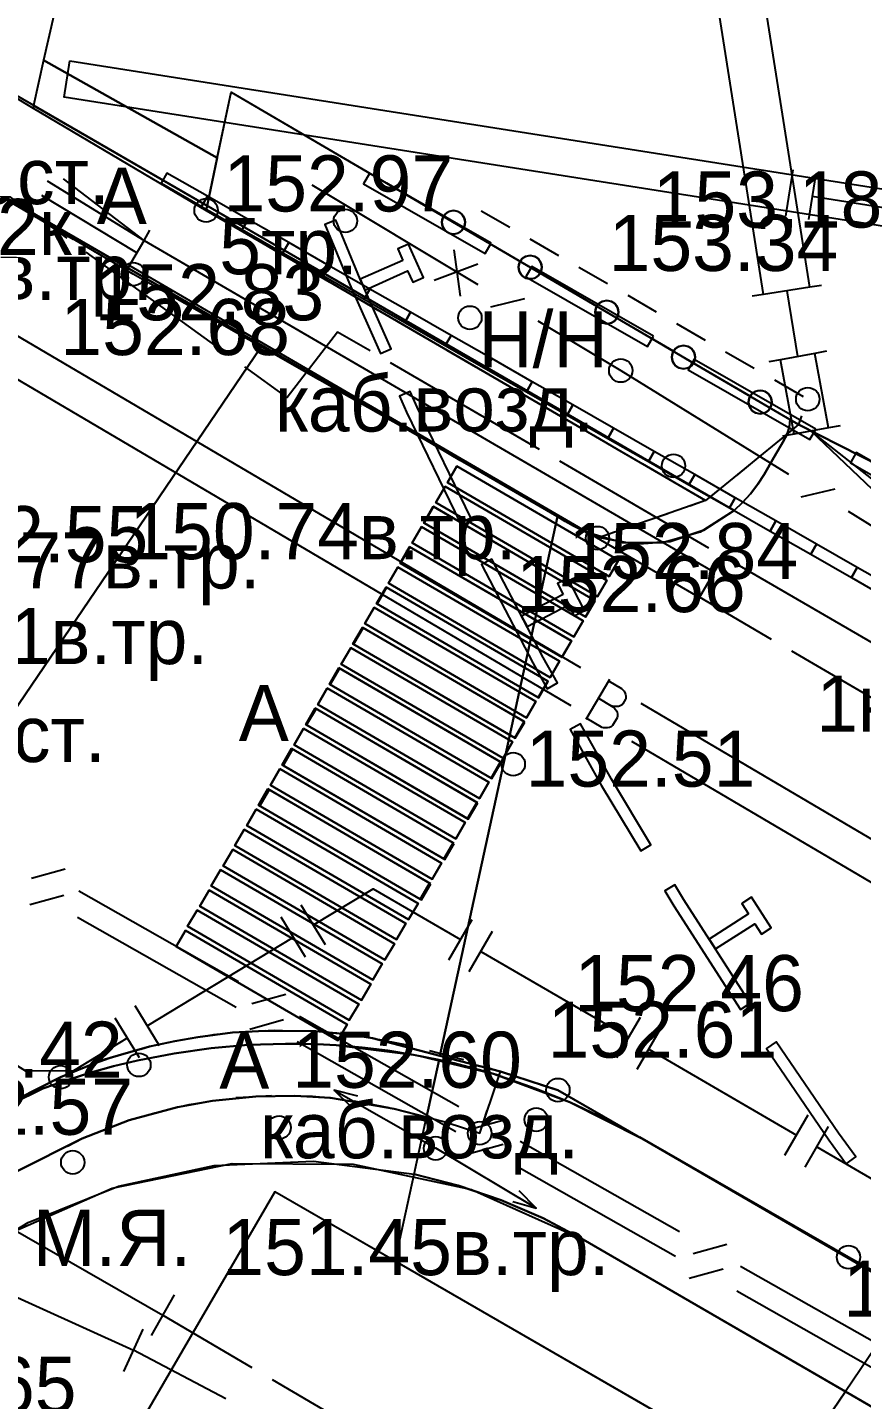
# Model space of a CAD drawing. Header units: metres. Extents: x -2743 to 126, y 13412 to 13916.
# Drawn here: x -1993.37 to -1975.53, y 13694.42 to 13723.76 of the extents above; entities that cross this region are included whole.
import ezdxf

# ---------------------------------------------------------------- set-up
doc = ezdxf.new("R2010")
doc.units = ezdxf.units.M
for name, color, linetype in [('link-улица Берзарина_Граница работ$0$ГП_Граница проектирования', 7, 'Continuous'), ('link-улица Берзарина_Покрытия — Новые$0$ДВ_ПП_Газон_Р', 7, 'Continuous'), ('link-улица Берзарина_Покрытия — Новые$0$ДВ_ПП_Газон_У за счет АБ_ПЧ', 7, 'Continuous'), ('link-улица Берзарина_Покрытия — Новые$0$ДВ_ПП_Ремонт плитки_1', 7, 'Continuous'), ('link-улица Берзарина_Покрытия — Новые$0$ДВ_ПП_Тип2_Р_покрытия_ПЧ_Местные', 7, 'Continuous'), ('link-улица Берзарина_Покрытия — Новые$0$ДВ_ПП_Тип4_У_ПЧ за счет АБ_ТР', 7, 'Continuous'), ('link-улица Берзарина_Покрытия — Новые$0$ДВ_ПП_Тип5_Р ТР', 7, 'Continuous'), ('link-улица Берзарина_Покрытия — Новые$0$ДВ_ПП_Тип6_У_ТР_3м за счет АБ_ПЧ', 7, 'Continuous'), ('link-улица Берзарина_Покрытия — Новые$0$ДВ_ПП_Тип6_У_ТР_3м за счет Газона', 7, 'Continuous'), ('link-улица Берзарина_Покрытия — Новые$0$ДВ_ПП_Тип6_У_ТР_3м за счет ПЛ_ТР', 7, 'Continuous'), ('link_улица Берзарина_борта$0$ДВ_ГП_П_Борт_БР100.30.15', 7, 'Continuous'), ('link_улица Берзарина_борта$0$ДВ_ГП_П_Борт_Пониженный_бетонный', 7, 'Continuous'), ('link_улица Берзарина_борта$0$разметка', 7, 'Continuous'), ('output[1-12]_3_ДЖКХ-24_03233kl$0$Красные линии', 7, 'Continuous'), ('output[1-12]_3_ДЖКХ-24_03233tp$0$Вышки', 7, 'Continuous'), ('output[1-12]_3_ДЖКХ-24_03233tp$0$Горизонтали', 7, 'Continuous'), ('output[1-12]_3_ДЖКХ-24_03233tp$0$Граница улицы', 7, 'Continuous'), ('output[1-12]_3_ДЖКХ-24_03233tp$0$Здания', 7, 'Continuous'), ('output[1-12]_3_ДЖКХ-24_03233tp$0$Колодцы', 7, 'Continuous'), ('output[1-12]_3_ДЖКХ-24_03233tp$0$Леса и газоны', 7, 'Continuous'), ('output[1-12]_3_ДЖКХ-24_03233tp$0$ЛЭП', 7, 'Continuous'), ('output[1-12]_3_ДЖКХ-24_03233tp$0$Ограды', 7, 'Continuous'), ('output[1-12]_3_ДЖКХ-24_03233tp$0$Отдельно стоящее дерево', 7, 'Continuous'), ('output[1-12]_3_ДЖКХ-24_03233tp$0$Светофоры', 7, 'Continuous'), ('output[1-12]_3_ДЖКХ-24_03233up$0$Водопровод', 7, 'Continuous'), ('output[1-12]_3_ДЖКХ-24_03233up$0$Газопровод', 7, 'Continuous'), ('output[1-12]_3_ДЖКХ-24_03233up$0$Кабель связи', 7, 'Continuous'), ('output[1-12]_3_ДЖКХ-24_03233up$0$Кабель электрический', 7, 'Continuous')]:
    doc.layers.add(name, color=color, linetype=linetype)

msp = doc.modelspace()

# ---------------------------------------------------------------- linework, layer by layer
at = {"layer": 'Defpoints'}
msp.add_lwpolyline([(-1989.311, 13720.972), (-1989.528, 13719.947)], dxfattribs=at)
at = {"layer": 'link-улица Берзарина_Граница работ$0$ГП_Граница проектирования'}
for points in [[(-2019.498, 13739.951), (-1992.683, 13724.563), (-1993.025, 13723.061), (-1989.311, 13720.972), (-1989.011, 13722.383), (-1976.881, 13715.27), (-1973.36, 13713.48), (-1970.524, 13711.775), (-1964.403, 13707.609), (-1961.177, 13705.413), (-1954.441, 13701.473), (-1945.987, 13696.555), (-1937.518, 13691.64), (-1925.652, 13684.776), (-1910.389, 13675.967)], [(-1884.084, 13633.61), (-1896.781, 13639.677), (-1906.314, 13643.487), (-1921.402, 13649.466), (-1933.159, 13654.092), (-1928.779, 13664.629), (-1988.079, 13698.859), (-1995.299, 13686.451), (-2001.646, 13689.693), (-2002.701, 13690.383), (-2013.582, 13696.083)]]:
    msp.add_lwpolyline(points, dxfattribs=at)
at = {"layer": 'link-улица Берзарина_Покрытия — Новые$0$ДВ_ПП_Газон_Р'}
for points in [[(-1977.084, 13715.219), (-1977.104, 13715.141), (-1977.13, 13715.066), (-1978.767, 13713.725), (-1980.659, 13714.819), (-1981.589, 13715.357), (-1987.226, 13718.616), (-1988.903, 13719.586), (-1989.528, 13719.947), (-1989.033, 13722.281), (-1989.011, 13722.383), (-1985.906, 13720.562), (-1981.073, 13717.728), (-1979.054, 13716.544), (-1977.063, 13715.377), (-1977.07, 13715.297), (-1977.084, 13715.219)], [(-1995.299, 13686.451), (-2000.536, 13689.126), (-1999.131, 13692.209), (-1998.064, 13694.1), (-1996.718, 13695.743), (-1995.135, 13697.117), (-1993.356, 13698.202), (-1991.422, 13698.978), (-1989.373, 13699.423), (-1987.251, 13699.517), (-1985.097, 13699.24), (-1984.155, 13698.997), (-1983.236, 13698.68), (-1982.344, 13698.294), (-1981.484, 13697.839), (-1975.877, 13694.586), (-1977.227, 13692.595), (-1985.504, 13697.373), (-1988.079, 13698.859), (-1995.299, 13686.451)], [(-1939.468, 13670.799), (-1949.958, 13676.854), (-1977.227, 13692.595), (-1975.877, 13694.586), (-1948.449, 13678.674), (-1938.236, 13672.748), (-1939.468, 13670.799)]]:
    msp.add_lwpolyline(points, close=True, dxfattribs=at)
msp.add_lwpolyline([(-1985.504, 13697.373), (-1985.097, 13699.24)], dxfattribs=at)
at = {"layer": 'link-улица Берзарина_Покрытия — Новые$0$ДВ_ПП_Газон_У за счет АБ_ПЧ'}
msp.add_lwpolyline([(-1977.617, 13714.205), (-1977.406, 13714.567), (-1977.196, 13714.93), (-1977.178, 13714.963), (-1977.161, 13714.997), (-1977.145, 13715.031), (-1977.13, 13715.066), (-1978.767, 13713.725), (-1978.26, 13713.432), (-1978.075, 13713.604), (-1977.906, 13713.791), (-1977.752, 13713.992), (-1977.617, 13714.205)], close=True, dxfattribs=at)
at = {"layer": 'link-улица Берзарина_Покрытия — Новые$0$ДВ_ПП_Ремонт плитки_1'}
msp.add_lwpolyline([(-1993.025, 13723.061), (-1993.237, 13722.092), (-1989.528, 13719.947), (-1989.311, 13720.972), (-1993.025, 13723.061)], close=True, dxfattribs=at)
at = {"layer": 'link-улица Берзарина_Покрытия — Новые$0$ДВ_ПП_Тип2_Р_покрытия_ПЧ_Местные'}
for points in [[(-1988.37, 13716.932), (-1991.106, 13718.488), (-1999.352, 13723.318), (-2007.644, 13728.067), (-2014.63, 13732.152), (-2022.675, 13721.511), (-2018.091, 13719.957), (-2017.864, 13719.88), (-2015.667, 13718.879), (-2013.732, 13717.473), (-2012.114, 13715.712), (-2010.867, 13713.644), (-2010.06, 13711.368), (-2009.726, 13709), (-2009.868, 13706.612), (-2010.489, 13704.278), (-2011.018, 13702.877), (-2011.09, 13702.616), (-2012.031, 13700.052), (-2013.582, 13696.083), (-2005.423, 13691.809), (-1988.37, 13716.932)], [(-1982.037, 13713.301), (-1984.113, 13714.505), (-1984.609, 13714.793), (-1988.37, 13716.932), (-2005.423, 13691.809), (-2002.709, 13690.387), (-2001.407, 13693.245), (-2000.012, 13695.674), (-1998.208, 13697.786), (-1996.046, 13699.528), (-1993.577, 13700.851), (-1992.659, 13701.312), (-1991.772, 13701.677), (-1991.425, 13701.772), (-1990.759, 13701.965), (-1990.216, 13702.085), (-1989.723, 13702.167), (-1988.98, 13702.266), (-1988.285, 13702.304), (-1987.199, 13702.294), (-1986.486, 13702.223), (-1985.992, 13702.145), (-1984.547, 13701.769), (-1982.037, 13713.301)]]:
    msp.add_lwpolyline(points, close=True, dxfattribs=at)
msp.add_lwpolyline([(-1973.371, 13713.486), (-1976.881, 13715.27), (-1977.063, 13715.377), (-1977.084, 13715.219), (-1977.13, 13715.066), (-1977.145, 13715.031), (-1977.161, 13714.997), (-1977.178, 13714.963), (-1977.196, 13714.93), (-1977.406, 13714.567), (-1977.617, 13714.205), (-1977.752, 13713.992), (-1977.906, 13713.791), (-1978.075, 13713.604), (-1978.26, 13713.432), (-1978.905, 13713.01), (-1979.624, 13712.768), (-1980.38, 13712.715), (-1981.138, 13712.857), (-1981.321, 13712.923), (-1981.358, 13712.938), (-1981.395, 13712.953), (-1981.432, 13712.97), (-1981.469, 13712.986), (-1981.532, 13713.016), (-1981.595, 13713.048), (-1981.656, 13713.081), (-1981.717, 13713.115), (-1982.037, 13713.301), (-1984.547, 13701.769), (-1983.252, 13701.432), (-1982.025, 13701.036), (-1975.811, 13697.461), (-1974.442, 13696.702)], dxfattribs=at)
at = {"layer": 'link-улица Берзарина_Покрытия — Новые$0$ДВ_ПП_Тип4_У_ПЧ за счет АБ_ТР'}
msp.add_lwpolyline([(-1993.443, 13700.907), (-1993.308, 13700.961), (-1993.173, 13701.014), (-1993.037, 13701.066), (-1992.539, 13701.243), (-1992.036, 13701.403), (-1991.527, 13701.545), (-1991.014, 13701.669), (-1990.231, 13701.821), (-1989.441, 13701.932), (-1988.647, 13702), (-1987.85, 13702.026), (-1987.579, 13702.025), (-1987.308, 13702.02), (-1987.037, 13702.009), (-1986.766, 13701.994), (-1986.212, 13701.947), (-1985.66, 13701.879), (-1985.111, 13701.791), (-1984.566, 13701.683), (-1984.242, 13701.609), (-1983.92, 13701.528), (-1983.6, 13701.439), (-1983.282, 13701.344), (-1982.512, 13701.08), (-1981.758, 13700.775), (-1981.022, 13700.43), (-1980.306, 13700.045), (-1982.025, 13701.036), (-1983.252, 13701.432), (-1984.547, 13701.769), (-1985.992, 13702.145), (-1985.992, 13702.145), (-1986.486, 13702.223), (-1987.199, 13702.294), (-1988.285, 13702.304), (-1988.98, 13702.266), (-1989.723, 13702.167), (-1990.216, 13702.085), (-1990.759, 13701.965), (-1991.425, 13701.772), (-1991.772, 13701.677), (-1992.659, 13701.312), (-1993.577, 13700.851)], dxfattribs=at)
msp.add_lwpolyline([(-1965.206, 13691.517), (-1969.4, 13693.907), (-1974.442, 13696.702), (-1975.811, 13697.461), (-1980.276, 13700.028), (-1980.264, 13700.022), (-1980.253, 13700.015), (-1980.241, 13700.008), (-1980.229, 13700.001), (-1974.471, 13696.66), (-1963.848, 13690.497), (-1963.734, 13690.655), (-1965.206, 13691.517)], close=True, dxfattribs=at)
at = {"layer": 'link-улица Берзарина_Покрытия — Новые$0$ДВ_ПП_Тип5_Р ТР'}
for points in [[(-1981.138, 13712.857), (-1981.184, 13712.872), (-1981.23, 13712.888), (-1981.275, 13712.905), (-1981.321, 13712.923), (-1981.508, 13713.006), (-1981.691, 13713.097), (-1981.87, 13713.197), (-1982.044, 13713.305), (-1984.609, 13714.793), (-1984.938, 13714.983), (-1988.352, 13716.957), (-2014.627, 13732.15), (-2013.411, 13733.758), (-1995.949, 13723.66), (-1993.249, 13722.04), (-1989.548, 13719.851), (-1987.282, 13718.534), (-1981.615, 13715.24), (-1978.867, 13713.643), (-1981.138, 13712.857)], [(-1983.282, 13701.344), (-1983.6, 13701.439), (-1983.92, 13701.528), (-1984.242, 13701.609), (-1984.566, 13701.683), (-1984.833, 13700.456), (-1984.416, 13700.346), (-1983.698, 13700.114), (-1983.282, 13701.344)]]:
    msp.add_lwpolyline(points, close=True, dxfattribs=at)
msp.add_lwpolyline([(-1993.602, 13699.293), (-1992.195, 13700), (-1991.193, 13700.39), (-1990.16, 13700.672), (-1989.408, 13700.809), (-1988.486, 13700.899), (-1987.65, 13700.912), (-1986.887, 13700.871), (-1985.526, 13700.638), (-1984.833, 13700.456), (-1984.566, 13701.683), (-1984.566, 13701.683), (-1985.111, 13701.791), (-1985.66, 13701.879), (-1986.212, 13701.947), (-1986.766, 13701.994), (-1987.037, 13702.009), (-1987.308, 13702.02), (-1987.579, 13702.025), (-1987.85, 13702.026), (-1988.647, 13702), (-1989.441, 13701.932), (-1990.231, 13701.821), (-1991.014, 13701.669), (-1991.527, 13701.545), (-1992.036, 13701.403), (-1992.539, 13701.243), (-1993.037, 13701.066), (-1993.173, 13701.014), (-1993.308, 13700.961), (-1993.443, 13700.907)], dxfattribs=at)
at = {"layer": 'link-улица Берзарина_Покрытия — Новые$0$ДВ_ПП_Тип6_У_ТР_3м за счет АБ_ПЧ'}
msp.add_lwpolyline([(-1978.26, 13713.432), (-1978.767, 13713.725), (-1978.867, 13713.643), (-1981.138, 13712.857), (-1980.38, 13712.715), (-1979.624, 13712.768), (-1978.905, 13713.01), (-1978.26, 13713.432)], close=True, dxfattribs=at)
at = {"layer": 'link-улица Берзарина_Покрытия — Новые$0$ДВ_ПП_Тип6_У_ТР_3м за счет Газона'}
for points in [[(-1987.226, 13718.616), (-1989.528, 13719.947), (-1989.548, 13719.851), (-1987.282, 13718.534), (-1987.226, 13718.616)], [(-1978.867, 13713.643), (-1980.75, 13714.737), (-1981.615, 13715.24), (-1987.282, 13718.534), (-1987.226, 13718.616), (-1981.589, 13715.357), (-1980.659, 13714.819), (-1978.767, 13713.725), (-1978.867, 13713.643)], [(-1948.449, 13678.674), (-1975.877, 13694.586), (-1981.484, 13697.839), (-1982.344, 13698.294), (-1983.236, 13698.68), (-1984.155, 13698.997), (-1985.097, 13699.24), (-1984.833, 13700.456), (-1984.416, 13700.346), (-1983.698, 13700.114), (-1983.282, 13701.344), (-1982.491, 13701.072), (-1981.718, 13700.757), (-1980.963, 13700.4), (-1980.229, 13700.001), (-1974.471, 13696.66), (-1946.832, 13680.625), (-1948.449, 13678.674)]]:
    msp.add_lwpolyline(points, close=True, dxfattribs=at)
for points in [[(-1998.064, 13694.1), (-1996.718, 13695.743), (-1995.135, 13697.117), (-1993.356, 13698.202), (-1991.422, 13698.978), (-1989.373, 13699.423), (-1987.251, 13699.517), (-1985.097, 13699.24), (-1984.833, 13700.456), (-1984.833, 13700.456), (-1985.526, 13700.638), (-1986.887, 13700.871), (-1987.65, 13700.912), (-1988.486, 13700.899), (-1989.408, 13700.809), (-1990.16, 13700.672), (-1991.193, 13700.39), (-1992.195, 13700), (-1993.602, 13699.293), (-1994.661, 13698.696), (-1995.949, 13697.889), (-1997.638, 13695.873), (-1998.367, 13694.9), (-2000, 13692.637)], [(-1974.471, 13696.66), (-1975.877, 13694.586)]]:
    msp.add_lwpolyline(points, dxfattribs=at)
at = {"layer": 'link-улица Берзарина_Покрытия — Новые$0$ДВ_ПП_Тип6_У_ТР_3м за счет ПЛ_ТР'}
msp.add_lwpolyline([(-1989.528, 13719.947), (-1993.237, 13722.092), (-1993.249, 13722.04), (-1989.548, 13719.851), (-1989.528, 13719.947)], close=True, dxfattribs=at)
at = {"layer": 'link_улица Берзарина_борта$0$ДВ_ГП_П_Борт_БР100.30.15'}
for points in [[(-1984.113, 13714.505), (-1984.609, 13714.793), (-1984.938, 13714.983), (-2024.759, 13738.009), (-2033.586, 13743.112)], [(-1977.063, 13715.377), (-1977.076, 13715.26), (-1977.103, 13715.145), (-1977.143, 13715.035), (-1977.196, 13714.93), (-1977.406, 13714.567), (-1977.617, 13714.205), (-1977.752, 13713.992), (-1977.906, 13713.791), (-1978.075, 13713.604), (-1978.26, 13713.432)], [(-1986.766, 13701.994), (-1985.053, 13701.781), (-1983.382, 13701.375), (-1981.769, 13700.78), (-1980.229, 13700.001), (-1926.517, 13668.839), (-1923.055, 13666.831), (-1915.507, 13662.452), (-1894.466, 13647.696), (-1863.372, 13632.742)], [(-2002.783, 13690.224), (-2001.407, 13693.245), (-1999.927, 13695.794), (-1997.998, 13697.986), (-1995.681, 13699.763), (-1993.037, 13701.066), (-1992.539, 13701.243), (-1992.036, 13701.403), (-1991.527, 13701.545), (-1991.014, 13701.669)]]:
    msp.add_lwpolyline(points, dxfattribs=at)
at = {"layer": 'link_улица Берзарина_борта$0$ДВ_ГП_П_Борт_Пониженный_бетонный'}
for points in [[(-1978.26, 13713.432), (-1994.202, 13722.65), (-2023.758, 13739.74)], [(-1981.469, 13712.986), (-1981.532, 13713.016), (-1981.595, 13713.048), (-1981.656, 13713.081), (-1981.717, 13713.115), (-1984.113, 13714.505)], [(-1978.26, 13713.432), (-1978.987, 13712.971), (-1979.799, 13712.738), (-1980.644, 13712.741), (-1981.469, 13712.986)], [(-1991.014, 13701.669), (-1990.231, 13701.821), (-1989.441, 13701.932), (-1988.647, 13702), (-1987.85, 13702.026), (-1987.579, 13702.025), (-1987.308, 13702.02), (-1987.037, 13702.009), (-1986.766, 13701.994)], [(-2000.536, 13689.126), (-1999.131, 13692.209), (-1997.803, 13694.464), (-1996.055, 13696.374), (-1993.952, 13697.883), (-1991.555, 13698.935), (-1988.993, 13699.465), (-1986.403, 13699.453), (-1983.872, 13698.908), (-1981.484, 13697.839), (-1919.727, 13662.01), (-1919.25, 13661.666), (-1918.852, 13661.24), (-1918.543, 13660.745), (-1918.336, 13660.194), (-1916.788, 13654.433), (-1916.383, 13653.353), (-1915.785, 13652.378), (-1915.012, 13651.535), (-1914.086, 13650.848), (-1901.556, 13643.634), (-1888.766, 13636.904), (-1875.729, 13630.666)]]:
    msp.add_lwpolyline(points, dxfattribs=at)
at = {"layer": 'link_улица Берзарина_борта$0$разметка'}
for points in [[(-1980.728, 13712.368), (-1984.185, 13714.38), (-1984.386, 13714.034), (-1980.929, 13712.022), (-1980.728, 13712.368)], [(-1980.728, 13712.368), (-1984.185, 13714.38), (-1984.386, 13714.034), (-1980.929, 13712.022), (-1980.728, 13712.368)], [(-1984.185, 13714.38), (-1980.728, 13712.368), (-1980.929, 13712.022), (-1984.386, 13714.034), (-1984.185, 13714.38)], [(-1984.185, 13714.38), (-1984.386, 13714.034), (-1980.929, 13712.022), (-1980.728, 13712.368), (-1984.185, 13714.38)], [(-1984.437, 13713.948), (-1984.638, 13713.602), (-1981.181, 13711.59), (-1980.98, 13711.936), (-1984.437, 13713.948)], [(-1984.437, 13713.948), (-1980.98, 13711.936), (-1981.181, 13711.59), (-1984.638, 13713.602), (-1984.437, 13713.948)], [(-1984.69, 13713.517), (-1984.892, 13713.171), (-1981.434, 13711.159), (-1981.233, 13711.505), (-1984.69, 13713.517)], [(-1984.69, 13713.517), (-1981.233, 13711.505), (-1981.434, 13711.159), (-1984.892, 13713.171), (-1984.69, 13713.517)], [(-1981.23, 13711.503), (-1984.687, 13713.515), (-1984.888, 13713.169), (-1981.431, 13711.157), (-1981.23, 13711.503)], [(-1981.23, 13711.503), (-1984.687, 13713.515), (-1984.888, 13713.169), (-1981.431, 13711.157), (-1981.23, 13711.503)], [(-1984.941, 13713.084), (-1985.143, 13712.739), (-1981.685, 13710.727), (-1981.484, 13711.072), (-1984.941, 13713.084)], [(-1984.941, 13713.084), (-1981.484, 13711.072), (-1981.685, 13710.727), (-1985.143, 13712.739), (-1984.941, 13713.084)], [(-1985.196, 13712.654), (-1985.397, 13712.308), (-1981.94, 13710.296), (-1981.738, 13710.642), (-1985.196, 13712.654)], [(-1985.196, 13712.654), (-1981.738, 13710.642), (-1981.94, 13710.296), (-1985.397, 13712.308), (-1985.196, 13712.654)], [(-1981.732, 13710.638), (-1985.189, 13712.65), (-1985.39, 13712.304), (-1981.933, 13710.292), (-1981.732, 13710.638)], [(-1981.732, 13710.638), (-1985.189, 13712.65), (-1985.39, 13712.304), (-1981.933, 13710.292), (-1981.732, 13710.638)], [(-1985.446, 13712.221), (-1985.647, 13711.875), (-1982.19, 13709.863), (-1981.989, 13710.209), (-1985.446, 13712.221)], [(-1985.446, 13712.221), (-1981.989, 13710.209), (-1982.19, 13709.863), (-1985.647, 13711.875), (-1985.446, 13712.221)], [(-1985.701, 13711.791), (-1985.902, 13711.445), (-1982.445, 13709.433), (-1982.244, 13709.779), (-1985.701, 13711.791)], [(-1985.701, 13711.791), (-1982.244, 13709.779), (-1982.445, 13709.433), (-1985.902, 13711.445), (-1985.701, 13711.791)], [(-1982.234, 13709.773), (-1985.691, 13711.785), (-1985.892, 13711.439), (-1982.435, 13709.427), (-1982.234, 13709.773)], [(-1982.234, 13709.773), (-1985.691, 13711.785), (-1985.892, 13711.439), (-1982.435, 13709.427), (-1982.234, 13709.773)], [(-1985.951, 13711.358), (-1986.152, 13711.012), (-1982.695, 13709), (-1982.494, 13709.346), (-1985.951, 13711.358)], [(-1985.951, 13711.358), (-1982.494, 13709.346), (-1982.695, 13709), (-1986.152, 13711.012), (-1985.951, 13711.358)], [(-1986.206, 13710.928), (-1986.407, 13710.582), (-1982.95, 13708.57), (-1982.749, 13708.916), (-1986.206, 13710.928)], [(-1986.206, 13710.928), (-1982.749, 13708.916), (-1982.95, 13708.57), (-1986.407, 13710.582), (-1986.206, 13710.928)], [(-1982.736, 13708.908), (-1986.193, 13710.92), (-1986.394, 13710.574), (-1982.937, 13708.562), (-1982.736, 13708.908)], [(-1982.736, 13708.908), (-1986.193, 13710.92), (-1986.394, 13710.574), (-1982.937, 13708.562), (-1982.736, 13708.908)], [(-1986.455, 13710.494), (-1986.657, 13710.149), (-1983.199, 13708.137), (-1982.998, 13708.482), (-1986.455, 13710.494)], [(-1986.455, 13710.494), (-1982.998, 13708.482), (-1983.199, 13708.137), (-1986.657, 13710.149), (-1986.455, 13710.494)], [(-1986.711, 13710.065), (-1986.912, 13709.719), (-1983.455, 13707.707), (-1983.254, 13708.053), (-1986.711, 13710.065)], [(-1986.711, 13710.065), (-1983.254, 13708.053), (-1983.455, 13707.707), (-1986.912, 13709.719), (-1986.711, 13710.065)], [(-1983.238, 13708.043), (-1986.695, 13710.055), (-1986.896, 13709.71), (-1983.439, 13707.698), (-1983.238, 13708.043)], [(-1983.238, 13708.043), (-1986.695, 13710.055), (-1986.896, 13709.71), (-1983.439, 13707.698), (-1983.238, 13708.043)], [(-1986.96, 13709.631), (-1987.161, 13709.285), (-1983.704, 13707.273), (-1983.503, 13707.619), (-1986.96, 13709.631)], [(-1986.96, 13709.631), (-1983.503, 13707.619), (-1983.704, 13707.273), (-1987.161, 13709.285), (-1986.96, 13709.631)], [(-1987.216, 13709.202), (-1987.417, 13708.856), (-1983.96, 13706.844), (-1983.759, 13707.19), (-1987.216, 13709.202)], [(-1987.216, 13709.202), (-1983.759, 13707.19), (-1983.96, 13706.844), (-1987.417, 13708.856), (-1987.216, 13709.202)], [(-1983.74, 13707.178), (-1987.197, 13709.19), (-1987.398, 13708.845), (-1983.941, 13706.833), (-1983.74, 13707.178)], [(-1983.74, 13707.178), (-1987.197, 13709.19), (-1987.398, 13708.845), (-1983.941, 13706.833), (-1983.74, 13707.178)], [(-1987.465, 13708.768), (-1987.666, 13708.422), (-1984.209, 13706.41), (-1984.008, 13706.756), (-1987.465, 13708.768)], [(-1987.465, 13708.768), (-1984.008, 13706.756), (-1984.209, 13706.41), (-1987.666, 13708.422), (-1987.465, 13708.768)], [(-1987.721, 13708.339), (-1987.922, 13707.993), (-1984.465, 13705.981), (-1984.264, 13706.327), (-1987.721, 13708.339)], [(-1987.721, 13708.339), (-1984.264, 13706.327), (-1984.465, 13705.981), (-1987.922, 13707.993), (-1987.721, 13708.339)], [(-1984.242, 13706.313), (-1987.699, 13708.325), (-1987.9, 13707.98), (-1984.443, 13705.968), (-1984.242, 13706.313)], [(-1984.242, 13706.313), (-1987.699, 13708.325), (-1987.9, 13707.98), (-1984.443, 13705.968), (-1984.242, 13706.313)], [(-1987.969, 13707.904), (-1988.171, 13707.559), (-1984.713, 13705.547), (-1984.512, 13705.892), (-1987.969, 13707.904)], [(-1987.969, 13707.904), (-1984.512, 13705.892), (-1984.713, 13705.547), (-1988.171, 13707.559), (-1987.969, 13707.904)], [(-1988.226, 13707.476), (-1988.428, 13707.13), (-1984.97, 13705.118), (-1984.769, 13705.464), (-1988.226, 13707.476)], [(-1988.226, 13707.476), (-1984.769, 13705.464), (-1984.97, 13705.118), (-1988.428, 13707.13), (-1988.226, 13707.476)], [(-1984.743, 13705.449), (-1988.201, 13707.46), (-1988.402, 13707.115), (-1984.945, 13705.103), (-1984.743, 13705.449)], [(-1984.743, 13705.449), (-1988.201, 13707.46), (-1988.402, 13707.115), (-1984.945, 13705.103), (-1984.743, 13705.449)], [(-1988.474, 13707.041), (-1988.675, 13706.695), (-1985.218, 13704.683), (-1985.017, 13705.029), (-1988.474, 13707.041)], [(-1988.474, 13707.041), (-1985.017, 13705.029), (-1985.218, 13704.683), (-1988.675, 13706.695), (-1988.474, 13707.041)], [(-1988.732, 13706.612), (-1988.933, 13706.267), (-1985.476, 13704.255), (-1985.274, 13704.601), (-1988.732, 13706.612)], [(-1988.732, 13706.612), (-1985.274, 13704.601), (-1985.476, 13704.255), (-1988.933, 13706.267), (-1988.732, 13706.612)], [(-1988.979, 13706.178), (-1989.18, 13705.832), (-1985.723, 13703.82), (-1985.522, 13704.166), (-1988.979, 13706.178)], [(-1988.979, 13706.178), (-1985.522, 13704.166), (-1985.723, 13703.82), (-1989.18, 13705.832), (-1988.979, 13706.178)], [(-1989.237, 13705.749), (-1989.438, 13705.404), (-1985.981, 13703.392), (-1985.78, 13703.737), (-1989.237, 13705.749)], [(-1989.237, 13705.749), (-1985.78, 13703.737), (-1985.981, 13703.392), (-1989.438, 13705.404), (-1989.237, 13705.749)], [(-1989.483, 13705.314), (-1989.685, 13704.969), (-1986.227, 13702.957), (-1986.026, 13703.303), (-1989.483, 13705.314)], [(-1989.483, 13705.314), (-1986.026, 13703.303), (-1986.227, 13702.957), (-1989.685, 13704.969), (-1989.483, 13705.314)], [(-1989.742, 13704.886), (-1989.943, 13704.541), (-1986.486, 13702.529), (-1986.285, 13702.874), (-1989.742, 13704.886)], [(-1989.742, 13704.886), (-1986.285, 13702.874), (-1986.486, 13702.529), (-1989.943, 13704.541), (-1989.742, 13704.886)], [(-1989.988, 13704.451), (-1990.189, 13704.105), (-1986.732, 13702.093), (-1986.531, 13702.439), (-1989.988, 13704.451)], [(-1989.988, 13704.451), (-1986.531, 13702.439), (-1986.732, 13702.093), (-1990.189, 13704.105), (-1989.988, 13704.451)]]:
    msp.add_lwpolyline(points, close=True, dxfattribs=at)
at = {"layer": 'output[1-12]_3_ДЖКХ-24_03233kl$0$Красные линии'}
for points in [[(-1989.519, 13720.154), (-1990.387, 13720.65), (-1990.511, 13720.433), (-1989.643, 13719.937), (-1989.519, 13720.154)], [(-1983.453, 13719.147), (-1986.056, 13720.639), (-1986.18, 13720.422), (-1983.578, 13718.93), (-1983.453, 13719.147)], [(-1988.651, 13719.658), (-1989.519, 13720.154), (-1989.643, 13719.937), (-1988.775, 13719.441), (-1988.651, 13719.658)], [(-1987.782, 13719.161), (-1988.651, 13719.658), (-1988.775, 13719.441), (-1987.907, 13718.944), (-1987.782, 13719.161)], [(-1986.485, 13718.281), (-1985.821, 13716.791), (-1985.593, 13716.892), (-1986.255, 13718.379), (-1986.774, 13719.645), (-1987.006, 13719.551), (-1986.485, 13718.281)], [(-1986.914, 13718.665), (-1987.782, 13719.161), (-1987.907, 13718.944), (-1987.038, 13718.448), (-1986.914, 13718.665)], [(-1985.34, 13718.783), (-1986.254, 13718.377), (-1986.152, 13718.148), (-1985.239, 13718.555), (-1985.131, 13718.313), (-1984.903, 13718.415), (-1985.22, 13719.127), (-1985.448, 13719.026), (-1985.34, 13718.783)], [(-1986.046, 13718.169), (-1986.914, 13718.665), (-1987.038, 13718.448), (-1986.17, 13717.952), (-1986.046, 13718.169)], [(-1979.983, 13717.158), (-1982.586, 13718.65), (-1982.71, 13718.433), (-1980.107, 13716.941), (-1979.983, 13717.158)], [(-1985.178, 13717.673), (-1986.046, 13718.169), (-1986.17, 13717.952), (-1985.302, 13717.456), (-1985.178, 13717.673)], [(-1984.309, 13717.177), (-1985.178, 13717.673), (-1985.302, 13717.456), (-1984.434, 13716.96), (-1984.309, 13717.177)], [(-1983.441, 13716.681), (-1984.309, 13717.177), (-1984.434, 13716.96), (-1983.565, 13716.464), (-1983.441, 13716.681)], [(-1982.573, 13716.185), (-1983.441, 13716.681), (-1983.565, 13716.464), (-1982.697, 13715.968), (-1982.573, 13716.185)], [(-1976.512, 13715.169), (-1979.115, 13716.661), (-1979.24, 13716.444), (-1976.637, 13714.952), (-1976.512, 13715.169)], [(-1981.705, 13715.689), (-1982.573, 13716.185), (-1982.697, 13715.968), (-1981.829, 13715.472), (-1981.705, 13715.689)], [(-1985.263, 13715.537), (-1984.114, 13713.169), (-1983.889, 13713.278), (-1985.037, 13715.643), (-1985.186, 13715.979), (-1985.415, 13715.877), (-1985.263, 13715.537)], [(-1980.836, 13715.192), (-1981.705, 13715.689), (-1981.829, 13715.472), (-1980.961, 13714.975), (-1980.836, 13715.192)], [(-1979.968, 13714.696), (-1980.836, 13715.192), (-1980.961, 13714.975), (-1980.092, 13714.479), (-1979.968, 13714.696)], [(-1979.1, 13714.2), (-1979.968, 13714.696), (-1980.092, 13714.479), (-1979.224, 13713.983), (-1979.1, 13714.2)], [(-1973.042, 13713.18), (-1975.645, 13714.672), (-1975.769, 13714.455), (-1973.166, 13712.963), (-1973.042, 13713.18)], [(-1978.232, 13713.704), (-1979.1, 13714.2), (-1979.224, 13713.983), (-1978.356, 13713.487), (-1978.232, 13713.704)], [(-1977.363, 13713.208), (-1978.232, 13713.704), (-1978.356, 13713.487), (-1977.488, 13712.991), (-1977.363, 13713.208)], [(-1976.495, 13712.712), (-1977.363, 13713.208), (-1977.488, 13712.991), (-1976.619, 13712.495), (-1976.495, 13712.712)], [(-1975.627, 13712.216), (-1976.495, 13712.712), (-1976.619, 13712.495), (-1975.751, 13711.999), (-1975.627, 13712.216)], [(-1982.56, 13710.171), (-1982.253, 13709.621), (-1982.034, 13709.743), (-1982.34, 13710.289), (-1983.438, 13712.39), (-1983.659, 13712.274), (-1982.56, 13710.171)], [(-1981.915, 13711.635), (-1982.801, 13711.172), (-1982.685, 13710.95), (-1981.799, 13711.413), (-1981.676, 13711.178), (-1981.455, 13711.294), (-1981.816, 13711.985), (-1982.037, 13711.87), (-1981.915, 13711.635)], [(-1974.759, 13711.72), (-1975.627, 13712.216), (-1975.751, 13711.999), (-1974.883, 13711.503), (-1974.759, 13711.72)], [(-1981.098, 13707.557), (-1980.254, 13706.152), (-1980.04, 13706.281), (-1980.882, 13707.683), (-1981.546, 13708.87), (-1981.764, 13708.748), (-1981.098, 13707.557)], [(-1979.546, 13704.974), (-1978.124, 13702.762), (-1977.914, 13702.897), (-1979.334, 13705.106), (-1979.525, 13705.424), (-1979.739, 13705.295), (-1979.546, 13704.974)], [(-1977.952, 13704.805), (-1978.793, 13704.264), (-1978.658, 13704.054), (-1977.816, 13704.595), (-1977.673, 13704.372), (-1977.463, 13704.507), (-1977.885, 13705.163), (-1978.095, 13705.028), (-1977.952, 13704.805)], [(-1976.232, 13699.968), (-1975.859, 13699.457), (-1975.657, 13699.605), (-1976.028, 13700.112), (-1977.361, 13702.068), (-1977.568, 13701.928), (-1976.232, 13699.968)]]:
    msp.add_lwpolyline(points, close=True, dxfattribs=at)
at = {"layer": 'output[1-12]_3_ДЖКХ-24_03233tp$0$Вышки'}
msp.add_circle((-1984.639, 13699.79), 0.25, dxfattribs=at)
at = {"layer": 'output[1-12]_3_ДЖКХ-24_03233tp$0$Горизонтали'}
for centre in [(-1989.548, 13719.851), (-1991.106, 13718.488), (-1976.683, 13715.814), (-1981.179, 13712.842), (-1982.98, 13708.006), (-1992.659, 13701.312), (-1982.025, 13701.036), (-1983.698, 13700.114), (-1975.811, 13697.461)]:
    msp.add_circle(centre, 0.25, dxfattribs=at)
at = {"layer": 'output[1-12]_3_ДЖКХ-24_03233tp$0$Граница улицы'}
for points in [[(-1989.548, 13719.851), (-1989.95, 13720.088)], [(-1988.998, 13719.531), (-1989.548, 13719.851), (-1989.534, 13719.919)], [(-1992.383, 13719.227), (-1992.995, 13719.582)], [(-1983.67, 13719.845), (-1983.057, 13719.492)], [(-1987.954, 13718.924), (-1988.565, 13719.279)], [(-1982.624, 13719.242), (-1982.012, 13718.888)], [(-1991.338, 13718.622), (-1991.95, 13718.977)], [(-1986.91, 13718.318), (-1987.522, 13718.673)], [(-1981.579, 13718.639), (-1980.966, 13718.285)], [(-1990.29, 13718.024), (-1990.905, 13718.373)], [(-1985.867, 13717.711), (-1986.478, 13718.066)], [(-1980.533, 13718.035), (-1979.921, 13717.682)], [(-1989.241, 13717.427), (-1989.855, 13717.777)], [(-1984.823, 13717.105), (-1985.435, 13717.46)], [(-1979.488, 13717.432), (-1978.875, 13717.079)], [(-1988.192, 13716.83), (-1988.806, 13717.18)], [(-1983.78, 13716.498), (-1984.391, 13716.853)], [(-1978.442, 13716.829), (-1977.83, 13716.476)], [(-1987.142, 13716.234), (-1987.757, 13716.583)], [(-1982.736, 13715.892), (-1983.347, 13716.247)], [(-1977.397, 13716.226), (-1976.784, 13715.872)], [(-1986.093, 13715.637), (-1986.708, 13715.986)], [(-1981.692, 13715.285), (-1982.304, 13715.64)], [(-1985.044, 13715.04), (-1985.659, 13715.39)], [(-1976.814, 13715.454), (-1976.881, 13715.27), (-1977.276, 13714.946)], [(-1980.649, 13714.679), (-1981.26, 13715.034)], [(-1983.995, 13714.443), (-1984.609, 13714.793)], [(-1977.663, 13714.629), (-1978.21, 13714.181)], [(-1979.605, 13714.072), (-1980.217, 13714.427)], [(-1982.946, 13713.847), (-1983.56, 13714.196)], [(-1978.597, 13713.865), (-1978.867, 13713.643), (-1979.205, 13713.526)], [(-1978.867, 13713.643), (-1979.173, 13713.821)], [(-1981.896, 13713.25), (-1982.511, 13713.6)], [(-1979.678, 13713.362), (-1980.346, 13713.131)], [(-1980.818, 13712.967), (-1981.179, 13712.842), (-1981.462, 13713.003)], [(-1989.723, 13702.167), (-1989.384, 13702.222), (-1988.987, 13702.265), (-1988.98, 13702.266)], [(-1988.481, 13702.293), (-1988.092, 13702.314), (-1987.732, 13702.306)], [(-1987.232, 13702.294), (-1987.199, 13702.294), (-1986.756, 13702.257), (-1986.486, 13702.223)], [(-1990.945, 13701.911), (-1990.759, 13701.965), (-1990.216, 13702.085)], [(-1985.992, 13702.145), (-1985.256, 13702.003)], [(-1992.133, 13701.528), (-1992.041, 13701.566), (-1991.62, 13701.715), (-1991.425, 13701.772)], [(-1984.771, 13701.883), (-1984.103, 13701.707), (-1984.047, 13701.689)], [(-1983.571, 13701.535), (-1983.252, 13701.432), (-1982.858, 13701.305)], [(-1983.374, 13701.07), (-1983.252, 13701.432)], [(-1993.269, 13701.007), (-1992.659, 13701.312), (-1992.596, 13701.338)], [(-1982.382, 13701.151), (-1982.025, 13701.036)], [(-1990.16, 13700.672), (-1989.912, 13700.728), (-1989.408, 13700.809)], [(-1988.913, 13700.874), (-1988.874, 13700.878), (-1988.15, 13700.917)], [(-1987.65, 13700.912), (-1987.272, 13700.903), (-1986.901, 13700.873), (-1986.887, 13700.871)], [(-1986.391, 13700.805), (-1985.641, 13700.66)], [(-1982.025, 13701.036), (-1981.341, 13700.643)], [(-1991.375, 13700.325), (-1991.193, 13700.39), (-1990.645, 13700.549)], [(-1985.155, 13700.545), (-1984.494, 13700.371), (-1984.416, 13700.346)], [(-1983.941, 13700.192), (-1983.698, 13700.114), (-1983.535, 13700.597)], [(-1980.908, 13700.393), (-1980.224, 13700)], [(-1992.515, 13699.839), (-1992.195, 13700)], [(-1992.195, 13700), (-1992.052, 13700.057), (-1991.841, 13700.144)], [(-1980.224, 13700), (-1979.918, 13699.824)], [(-1993.602, 13699.293), (-1992.962, 13699.615)], [(-1979.485, 13699.574), (-1978.872, 13699.222)], [(-1978.438, 13698.973), (-1977.826, 13698.62)], [(-1977.392, 13698.371), (-1976.78, 13698.018)], [(-1976.346, 13697.769), (-1975.811, 13697.461), (-1975.733, 13697.418)]]:
    msp.add_lwpolyline(points, dxfattribs=at)
at = {"layer": 'output[1-12]_3_ДЖКХ-24_03233tp$0$Колодцы'}
msp.add_circle((-1980.682, 13716.425), 0.25, dxfattribs=at)
at = {"layer": 'output[1-12]_3_ДЖКХ-24_03233tp$0$Леса и газоны'}
for centre in [(-1983.907, 13717.555), (-1987.988, 13700.234)]:
    msp.add_circle(centre, 0.25, dxfattribs=at)
at = {"layer": 'output[1-12]_3_ДЖКХ-24_03233tp$0$ЛЭП'}
for points in [[(-1986.807, 13701.036), (-1984.639, 13699.79)], [(-1986.307, 13700.903), (-1986.807, 13701.036), (-1986.439, 13700.67)], [(-1982.49, 13698.512), (-1984.639, 13699.79)], [(-1982.988, 13698.652), (-1982.49, 13698.512), (-1982.852, 13698.883)]]:
    msp.add_lwpolyline(points, dxfattribs=at)
at = {"layer": 'output[1-12]_3_ДЖКХ-24_03233tp$0$Ограды'}
for points in [[(-1984.474, 13719.722), (-1985.682, 13720.431)], [(-1982.834, 13718.761), (-1984.042, 13719.47)], [(-1981.195, 13717.8), (-1982.403, 13718.508)], [(-1979.555, 13716.839), (-1980.763, 13717.547)], [(-1977.916, 13715.877), (-1979.124, 13716.586)], [(-1976.881, 13715.27), (-1977.485, 13715.624)]]:
    msp.add_lwpolyline(points, dxfattribs=at)
for points in [[(-1984.008, 13719.596), (-1984.028, 13719.693), (-1984.081, 13719.773), (-1984.161, 13719.826), (-1984.258, 13719.846), (-1984.355, 13719.826), (-1984.435, 13719.773), (-1984.488, 13719.693), (-1984.508, 13719.596), (-1984.488, 13719.499), (-1984.435, 13719.419), (-1984.355, 13719.366), (-1984.258, 13719.346), (-1984.161, 13719.366), (-1984.081, 13719.419), (-1984.028, 13719.499), (-1984.008, 13719.596)], [(-1982.369, 13718.635), (-1982.388, 13718.732), (-1982.442, 13718.812), (-1982.521, 13718.865), (-1982.619, 13718.885), (-1982.716, 13718.865), (-1982.795, 13718.812), (-1982.849, 13718.732), (-1982.869, 13718.635), (-1982.849, 13718.538), (-1982.795, 13718.458), (-1982.716, 13718.405), (-1982.619, 13718.385), (-1982.521, 13718.405), (-1982.442, 13718.458), (-1982.388, 13718.538), (-1982.369, 13718.635)], [(-1980.729, 13717.674), (-1980.749, 13717.771), (-1980.802, 13717.85), (-1980.882, 13717.904), (-1980.979, 13717.924), (-1981.077, 13717.904), (-1981.156, 13717.85), (-1981.21, 13717.771), (-1981.229, 13717.674), (-1981.21, 13717.576), (-1981.156, 13717.497), (-1981.077, 13717.443), (-1980.979, 13717.424), (-1980.882, 13717.443), (-1980.802, 13717.497), (-1980.749, 13717.576), (-1980.729, 13717.674)], [(-1979.09, 13716.712), (-1979.11, 13716.81), (-1979.163, 13716.889), (-1979.243, 13716.943), (-1979.34, 13716.962), (-1979.437, 13716.943), (-1979.517, 13716.889), (-1979.57, 13716.81), (-1979.59, 13716.712), (-1979.57, 13716.615), (-1979.517, 13716.536), (-1979.437, 13716.482), (-1979.34, 13716.462), (-1979.243, 13716.482), (-1979.163, 13716.536), (-1979.11, 13716.615), (-1979.09, 13716.712)], [(-1977.451, 13715.751), (-1977.47, 13715.848), (-1977.524, 13715.928), (-1977.603, 13715.981), (-1977.701, 13716.001), (-1977.798, 13715.981), (-1977.877, 13715.928), (-1977.931, 13715.848), (-1977.951, 13715.751), (-1977.931, 13715.654), (-1977.877, 13715.574), (-1977.798, 13715.521), (-1977.701, 13715.501), (-1977.603, 13715.521), (-1977.524, 13715.574), (-1977.47, 13715.654), (-1977.451, 13715.751)]]:
    msp.add_lwpolyline(points, close=True, dxfattribs=at)
for centre in [(-1984.258, 13719.596), (-1984.258, 13719.596), (-1982.619, 13718.635), (-1982.619, 13718.635), (-1980.979, 13717.674), (-1980.979, 13717.674), (-1979.34, 13716.712), (-1979.34, 13716.712), (-1977.701, 13715.751), (-1977.701, 13715.751)]:
    msp.add_circle(centre, 0.25, dxfattribs=at)
at = {"layer": 'output[1-12]_3_ДЖКХ-24_03233tp$0$Отдельно стоящее дерево'}
msp.add_circle((-1986.57, 13719.627), 0.25, dxfattribs=at)
at = {"layer": 'output[1-12]_3_ДЖКХ-24_03233tp$0$Светофоры'}
for centre in [(-1979.553, 13714.387), (-1990.985, 13701.574), (-1982.489, 13700.403), (-1992.4, 13699.49)]:
    msp.add_circle(centre, 0.25, dxfattribs=at)
at = {"layer": 'output[1-12]_3_ДЖКХ-24_03233up$0$Водопровод'}
for points in [[(-2000, 13720.947), (-1981.543, 13710.071)], [(-2000, 13720.018), (-1981.746, 13709.262)], [(-1980.925, 13709.82), (-1981.431, 13708.961)], [(-1980.943, 13709.789), (-1980.669, 13709.627), (-1980.646, 13709.607), (-1980.612, 13709.565), (-1980.586, 13709.517), (-1980.577, 13709.495), (-1980.572, 13709.47), (-1980.572, 13709.442), (-1980.576, 13709.409), (-1980.58, 13709.395), (-1980.639, 13709.295), (-1980.655, 13709.278), (-1980.682, 13709.259), (-1980.705, 13709.249), (-1980.73, 13709.24), (-1980.764, 13709.237), (-1980.804, 13709.238), (-1980.838, 13709.243), (-1980.884, 13709.257), (-1980.852, 13709.234), (-1980.825, 13709.214), (-1980.791, 13709.176), (-1980.774, 13709.147), (-1980.759, 13709.117), (-1980.75, 13709.074), (-1980.75, 13709.033), (-1980.758, 13709.001), (-1980.855, 13708.837), (-1980.867, 13708.823), (-1980.89, 13708.806), (-1980.923, 13708.791), (-1980.965, 13708.783), (-1980.998, 13708.781), (-1981.049, 13708.787), (-1981.078, 13708.793), (-1981.103, 13708.805)], [(-1981.161, 13709.42), (-1980.884, 13709.257)], [(-1980.25, 13709.31), (-1961.793, 13698.434)], [(-1981.415, 13708.989), (-1981.103, 13708.805)], [(-1980.453, 13708.501), (-1962.199, 13697.744)]]:
    msp.add_lwpolyline(points, dxfattribs=at)
at = {"layer": 'output[1-12]_3_ДЖКХ-24_03233up$0$Газопровод'}
for points in [[(-1992.46, 13723.049), (-1973.742, 13720.097), (-1973.866, 13719.319), (-1992.584, 13722.271), (-1992.46, 13723.049)], [(-1977.003, 13720.719), (-1977.158, 13719.731)], [(-1976.509, 13720.641), (-1976.664, 13719.653)], [(-1972.859, 13719.575), (-1973.804, 13719.708), (-1976.587, 13720.147)], [(-1987.253, 13704.567), (-1985.977, 13705.342), (-1984.107, 13704.254)], [(-1986.993, 13704.14), (-1987.512, 13704.994)], [(-1987.42, 13703.88), (-1987.94, 13704.735)], [(-1984.358, 13703.822), (-1983.856, 13704.686)], [(-1983.926, 13703.57), (-1983.423, 13704.435)], [(-1990.805, 13702.41), (-1987.68, 13704.308)], [(-1983.675, 13704.002), (-1980.515, 13702.164)], [(-1990.973, 13701.723), (-1991.492, 13702.577)], [(-1990.545, 13701.982), (-1991.064, 13702.837)], [(-1980.766, 13701.731), (-1980.263, 13702.596)], [(-1980.334, 13701.48), (-1979.831, 13702.344)], [(-1994.5, 13702.123), (-1993.412, 13701.444), (-1992.373, 13701.457), (-1991.232, 13702.15)], [(-1980.083, 13701.912), (-1976.922, 13700.073)], [(-1977.174, 13699.641), (-1976.671, 13700.506)], [(-1976.742, 13699.39), (-1976.239, 13700.254)], [(-1976.49, 13699.822), (-1973.33, 13697.983)]]:
    msp.add_lwpolyline(points, dxfattribs=at)
at = {"layer": 'output[1-12]_3_ДЖКХ-24_03233up$0$Кабель связи'}
for points in [[(-1987.284, 13720.398), (-1983.739, 13718.265)], [(-1984.252, 13719.01), (-1984.116, 13718.019)], [(-1983.737, 13718.702), (-1984.674, 13718.352)], [(-1983.46, 13717.788), (-1982.733, 13717.969)], [(-1982.454, 13717.491), (-1980.682, 13716.425)], [(-1980.682, 13716.425), (-1977.097, 13714.206)], [(-1976.824, 13713.725), (-1976.094, 13713.897)], [(-1975.821, 13713.416), (-1972.236, 13711.197)], [(-1993.284, 13705.565), (-1992.562, 13705.765)], [(-1993.314, 13705.007), (-1992.592, 13705.207)], [(-1992.27, 13705.295), (-1988.858, 13703.36)], [(-1992.3, 13704.737), (-1988.906, 13702.812)], [(-1988.567, 13702.89), (-1987.845, 13703.089)], [(-1987.553, 13702.62), (-1984.141, 13700.684)], [(-1988.615, 13702.342), (-1987.893, 13702.542)], [(-1987.601, 13702.072), (-1984.207, 13700.147)], [(-1983.85, 13700.215), (-1983.127, 13700.414)], [(-1982.836, 13699.944), (-1979.424, 13698.009)], [(-1983.916, 13699.677), (-1983.193, 13699.877)], [(-1982.902, 13699.407), (-1979.508, 13697.482)], [(-1979.133, 13697.539), (-1978.41, 13697.739)], [(-1979.217, 13697.012), (-1978.494, 13697.212)], [(-1978.119, 13697.269), (-1974.707, 13695.334)], [(-1978.203, 13696.742), (-1974.809, 13694.817)]]:
    msp.add_lwpolyline(points, dxfattribs=at)
at = {"layer": 'output[1-12]_3_ДЖКХ-24_03233up$0$Кабель электрический'}
for points in [[(-1977.626, 13718.053), (-1981.039, 13739.67)], [(-1976.638, 13718.209), (-1980.051, 13739.826)], [(-1992.519, 13719.254), (-1995.348, 13721.303), (-1995.45, 13721.473)], [(-1992.943, 13720.482), (-1990.874, 13719.21)], [(-1990.874, 13719.21), (-1992.597, 13720.527)], [(-1991.031, 13718.94), (-1993.059, 13720.167)], [(-1990.874, 13719.21), (-1990.748, 13719.426)], [(-1991.188, 13718.67), (-1990.874, 13719.21)], [(-1990.874, 13719.21), (-1978.685, 13712.114)], [(-1989.125, 13716.795), (-1992.114, 13718.961)], [(-1991.314, 13718.455), (-1991.188, 13718.671)], [(-1991.188, 13718.67), (-1978.999, 13711.574)], [(-1976.638, 13718.209), (-1977.626, 13718.053)], [(-1977.132, 13718.131), (-1976.899, 13716.725)], [(-1976.391, 13718.248), (-1976.638, 13718.209)], [(-1977.626, 13718.053), (-1977.873, 13718.014)], [(-1986.04, 13716.845), (-1986.735, 13717.249), (-1987.815, 13715.846), (-1988.72, 13716.502)], [(-1977.268, 13716.657), (-1977.514, 13716.612)], [(-1976.53, 13716.793), (-1977.268, 13716.657)], [(-1976.976, 13715.064), (-1977.268, 13716.657)], [(-1976.284, 13716.837), (-1976.53, 13716.792)], [(-1976.238, 13715.2), (-1976.53, 13716.793)], [(-1982.418, 13714.737), (-1985.608, 13716.594)], [(-1976.238, 13715.2), (-1976.976, 13715.064)], [(-1975.992, 13715.244), (-1976.238, 13715.199)], [(-1976.976, 13715.064), (-1977.222, 13715.019)], [(-1975.297, 13713.881), (-1976.607, 13715.132)], [(-1975.215, 13714.029), (-1976.607, 13715.132)], [(-1978.795, 13712.629), (-1981.985, 13714.486)], [(-1978.685, 13712.114), (-1978.559, 13712.33)], [(-1975.172, 13710.522), (-1978.362, 13712.378)], [(-1978.999, 13711.574), (-1978.685, 13712.114)], [(-1979.125, 13711.359), (-1978.999, 13711.575)], [(-1977.455, 13710.675), (-1978.999, 13711.575)], [(-1973.936, 13708.622), (-1977.024, 13710.423)], [(-2000, 13701.705), (-1997.06, 13700.02), (-1993.72, 13698.09), (-1990.47, 13696.22)], [(-2000, 13699.703), (-1997.44, 13698.38), (-1994.2, 13696.88), (-1991.1, 13695.47)], [(-1990.719, 13695.787), (-1990.221, 13696.653)], [(-1990.47, 13696.22), (-1988.568, 13695.102)], [(-1991.307, 13695.015), (-1990.893, 13695.925)], [(-1989.125, 13694.435), (-1991.1, 13695.47)], [(-1988.137, 13694.848), (-1984.333, 13692.612)]]:
    msp.add_lwpolyline(points, dxfattribs=at)

# ---------------------------------------------------------------- texts
at = {"layer": 'output[1-12]_3_ДЖКХ-24_03233tp$0$Горизонтали'}
for s, p in [('152.97', (-1989.175, 13719.828)), ('153.18', (-1979.998, 13719.484)), ('153.34', (-1980.94, 13718.556)), ('152.83', (-1991.931, 13717.501)), ('152.68', (-1992.663, 13716.757)), ('152.55', (-1995.694, 13712.326)), ('152.84', (-1981.799, 13711.965)), ('152.66', (-1982.919, 13711.259)), ('152.51', (-1982.714, 13707.526)), ('152.46', (-1981.674, 13702.723)), ('152.61', (-1982.245, 13701.73)), ('152.42', (-1996.24, 13701.3)), ('152.60', (-1987.705, 13701.085)), ('152.57', (-1996.019, 13700.08)), ('152.40', (-1975.927, 13696.187)), ('152.65', (-1997.228, 13694.131))]:
    msp.add_text(s, height=1.2, dxfattribs=at).set_placement(p)
at = {"layer": 'output[1-12]_3_ДЖКХ-24_03233tp$0$Граница улицы'}
for p in [(-1991.886, 13719.562), (-1988.849, 13708.503), (-1989.266, 13701.064)]:
    msp.add_text('А', height=1.2, dxfattribs=at).set_placement(p)
at = {"layer": 'output[1-12]_3_ДЖКХ-24_03233tp$0$Здания'}
msp.add_text('М.Я.', height=1.2, dxfattribs=at).set_placement((-1993.251, 13697.276))
at = {"layer": 'output[1-12]_3_ДЖКХ-24_03233tp$0$Колодцы'}
msp.add_text('Н/Н', height=1.2, dxfattribs=at).set_placement((-1983.726, 13716.491))
at = {"layer": 'output[1-12]_3_ДЖКХ-24_03233up$0$Водопровод'}
msp.add_text('d=800ст.', height=1.2, dxfattribs=at).set_placement((-1998.097, 13719.985))
at = {"layer": 'output[1-12]_3_ДЖКХ-24_03233up$0$Газопровод'}
for s, p in [('150.47в.тр.', (-1998.959, 13717.937)), ('150.74в.тр.', (-1991.188, 13712.391)), ('150.77в.тр.', (-1996.661, 13711.764)), ('151.61в.тр.', (-1997.782, 13710.147)), ('ф/d=530ст.', (-1999.951, 13708.052))]:
    msp.add_text(s, height=1.2, dxfattribs=at).set_placement(p)
at = {"layer": 'output[1-12]_3_ДЖКХ-24_03233up$0$Кабель связи'}
for p in [(-1988.075, 13715.121), (-1988.395, 13699.577)]:
    msp.add_text('каб.возд.', height=1.2, dxfattribs=at).set_placement(p)
at = {"layer": 'output[1-12]_3_ДЖКХ-24_03233up$0$Кабель электрический'}
for s, p in [('2к.', (-1994.018, 13718.896)), ('5тр.', (-1989.267, 13718.486)), ('1к.', (-1976.5, 13708.702)), ('151.45в.тр.', (-1989.2, 13697.078))]:
    msp.add_text(s, height=1.2, dxfattribs=at).set_placement(p)

doc.saveas('drawing.dxf')
